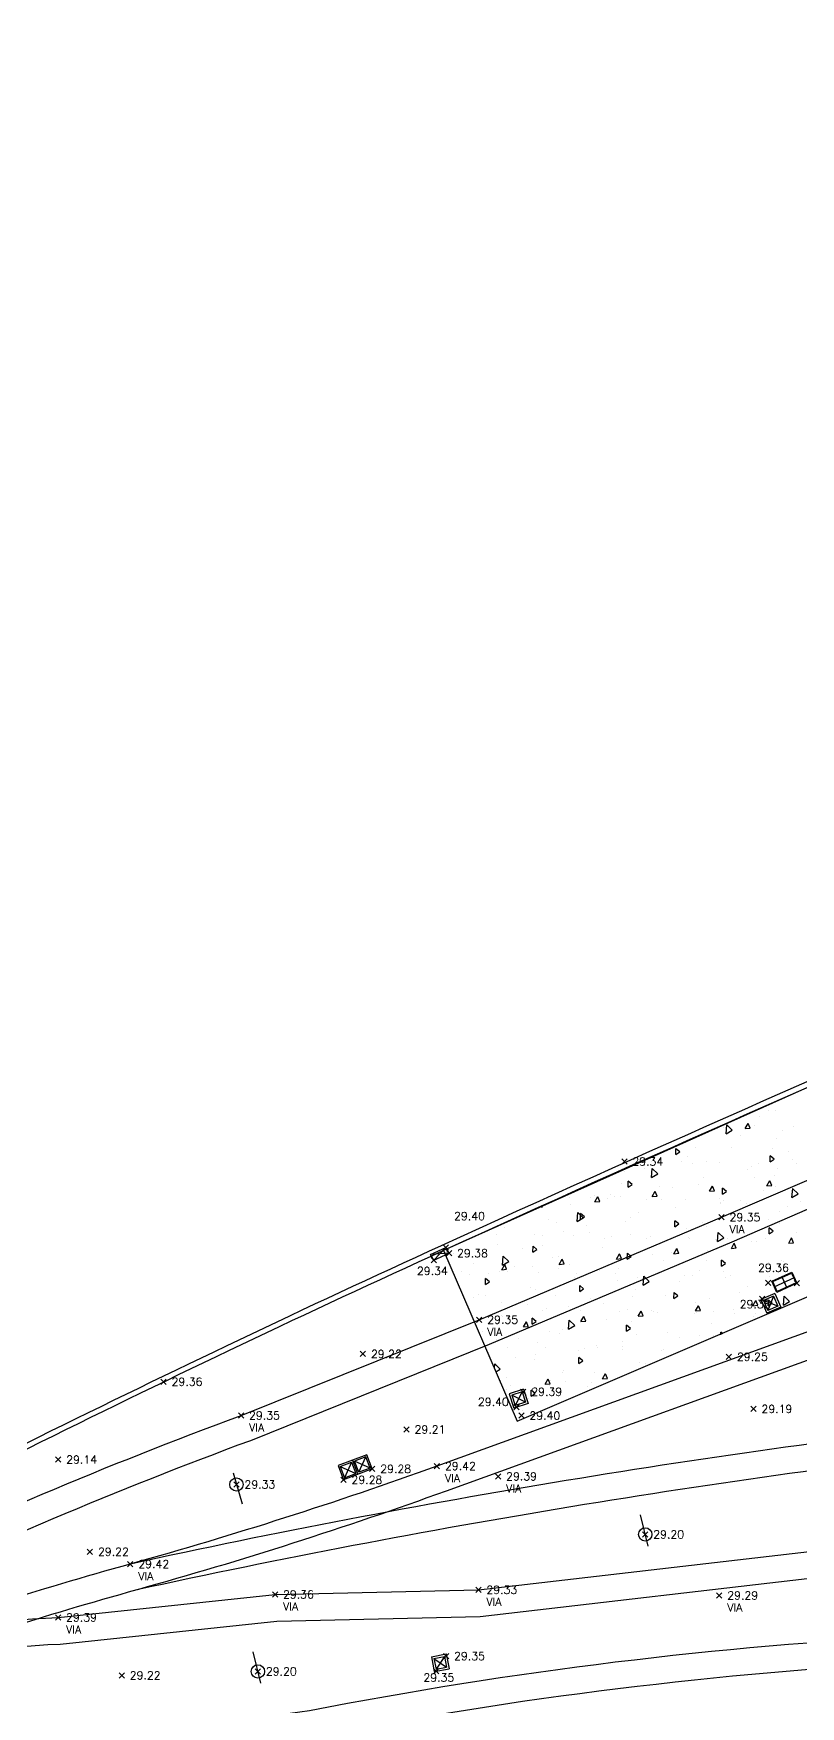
# Model space of a CAD drawing. Extents: x 472821 to 473123, y 4383028 to 4383224.
# Drawn here: x 472934.4 to 472963.2, y 4383157.1 to 4383219.9 of the extents above; entities that cross this region are included whole.
import ezdxf

# ---------------------------------------------------------------- set-up
doc = ezdxf.new("R2010")
doc.units = 0
doc.header["$MEASUREMENT"] = 0
doc.header["$PDMODE"] = 3
doc.header["$PDSIZE"] = 0.1
doc.layers.get('0').update_dxf_attribs({"linetype": 'CONTINUOUS'})
for name, color, linetype in [('CODIGOS-VIA', 4, 'CONTINUOUS'), ('ELEMENTOSSFM', 7, 'CONTINUOUS'), ('muros', 5, 'CONTINUOUS'), ('PUNTOS-TEXTO', 7, 'CONTINUOUS'), ('RAILES-2', 4, 'CONTINUOUS'), ('SOLERACEMENTO', 253, 'CONTINUOUS'), ('Z', 1, 'CONTINUOUS'), ('Z-VIA', 6, 'CONTINUOUS')]:
    doc.layers.add(name, color=color, linetype=linetype)
doc.styles.get("Standard").update_dxf_attribs({"font": 'simplex.shx'})

msp = doc.modelspace()

# ---------------------------------------------------------------- hatches: boundary and pattern name
h = msp.add_hatch(color=5)
h.paths.add_polyline_path([(472962.843, 4383173.384), (472962.927, 4383173.2), (472962.95, 4383173.211), (472962.856, 4383173.417), (472962.478, 4383173.245), (472962.488, 4383173.223)])
h.paths.add_polyline_path([(472962.95, 4383173.211), (472962.927, 4383173.2), (472963.011, 4383173.016), (472962.656, 4383172.855), (472962.666, 4383172.832), (472963.044, 4383173.004)])
h.paths.add_polyline_path([(472962.666, 4383172.832), (472962.656, 4383172.855), (472962.3, 4383172.693), (472962.217, 4383172.877), (472962.194, 4383172.867), (472962.288, 4383172.66)])
h.paths.add_polyline_path([(472962.488, 4383173.223), (472962.478, 4383173.245), (472962.1, 4383173.073), (472962.194, 4383172.867), (472962.217, 4383172.877), (472962.133, 4383173.061)])

# ---------------------------------------------------------------- linework, layer by layer
for p, q in [((472962.207, 4383172.62), (472961.687, 4383172.394)), ((472961.687, 4383172.394), (472961.912, 4383171.874)), ((472962.165, 4383172.513), (472961.793, 4383172.352)), ((472961.793, 4383172.352), (472961.954, 4383171.981)), ((472962.326, 4383172.142), (472961.793, 4383172.352)), ((472962.432, 4383172.1), (472961.912, 4383171.874)), ((472962.165, 4383172.513), (472961.954, 4383171.981)), ((472962.326, 4383172.142), (472961.954, 4383171.981)), ((472962.165, 4383172.513), (472962.326, 4383172.142)), ((472962.207, 4383172.62), (472962.432, 4383172.1)), ((472952.791, 4383169.031), (472952.251, 4383168.858)), ((472952.791, 4383169.031), (472952.964, 4383168.491)), ((472952.251, 4383168.858), (472952.424, 4383168.318)), ((472952.739, 4383168.929), (472952.353, 4383168.806)), ((472952.353, 4383168.806), (472952.476, 4383168.42)), ((472952.862, 4383168.543), (472952.353, 4383168.806)), ((472952.964, 4383168.491), (472952.424, 4383168.318)), ((472952.739, 4383168.929), (472952.476, 4383168.42)), ((472952.862, 4383168.543), (472952.476, 4383168.42)), ((472952.739, 4383168.929), (472952.862, 4383168.543)), ((472949.337, 4383158.998), (472949.894, 4383159.106)), ((472949.337, 4383158.998), (472949.445, 4383158.441)), ((472949.432, 4383158.934), (472949.83, 4383159.011)), ((472949.432, 4383158.934), (472949.509, 4383158.536)), ((472949.432, 4383158.934), (472949.907, 4383158.613)), ((472949.83, 4383159.011), (472949.509, 4383158.536)), ((472949.83, 4383159.011), (472949.907, 4383158.613)), ((472949.894, 4383159.106), (472950.002, 4383158.549)), ((472949.445, 4383158.441), (472950.002, 4383158.549)), ((472949.509, 4383158.536), (472949.907, 4383158.613))]:
    msp.add_line(p, q)
at = {"color": 7}
for p, q in [((472941.9, 4383165.887), (472942.236, 4383164.735)), ((472957.461, 4383163.148), (472957.176, 4383164.314)), ((472942.937, 4383158.011), (472942.652, 4383159.177))]:
    msp.add_line(p, q, dxfattribs=at)
for points in [[(472949.305, 4383174.075), (472949.878, 4383174.341)], [(472949.996, 4383174.127), (472949.305, 4383174.075)], [(472949.423, 4383173.861), (472949.305, 4383174.075)], [(472949.423, 4383173.861), (472949.996, 4383174.127), (472949.878, 4383174.341)], [(472949.423, 4383173.861), (472949.878, 4383174.341)]]:
    msp.add_lwpolyline(points)
at = {"color": 5}
for points in [[(472962.856, 4383173.417), (472963.044, 4383173.004), (472962.288, 4383172.66), (472962.1, 4383173.073)], [(472962.843, 4383173.384), (472963.011, 4383173.016), (472962.3, 4383172.693), (472962.133, 4383173.061)]]:
    msp.add_lwpolyline(points, close=True, dxfattribs=at)
for points in [[(472962.194, 4383172.867), (472962.95, 4383173.211)], [(472962.478, 4383173.245), (472962.666, 4383172.832)]]:
    msp.add_lwpolyline(points, dxfattribs=at)
at = {"color": 7}
for centre in [(472942.026, 4383165.455), (472957.354, 4383163.585), (472942.83, 4383158.448)]:
    msp.add_circle(centre, 0.25, dxfattribs=at)
at = {"layer": 'ELEMENTOSSFM'}
for p, q in [((472946.916, 4383166.573), (472945.84, 4383166.165)), ((472946.878, 4383166.495), (472946.458, 4383166.335)), ((472946.617, 4383165.914), (472946.878, 4383166.495)), ((472947.038, 4383166.074), (472946.878, 4383166.495)), ((472947.118, 4383166.04), (472946.916, 4383166.573)), ((472945.84, 4383166.165), (472946.042, 4383165.632)), ((472945.92, 4383166.131), (472946.341, 4383166.29)), ((472945.92, 4383166.131), (472946.5, 4383165.87)), ((472945.92, 4383166.131), (472946.079, 4383165.71)), ((472947.118, 4383166.04), (472946.042, 4383165.632)), ((472946.341, 4383166.29), (472946.079, 4383165.71)), ((472946.079, 4383165.71), (472946.5, 4383165.87)), ((472946.341, 4383166.29), (472946.5, 4383165.87)), ((472946.378, 4383166.369), (472946.58, 4383165.836)), ((472947.038, 4383166.074), (472946.458, 4383166.335)), ((472946.617, 4383165.914), (472946.458, 4383166.335)), ((472947.038, 4383166.074), (472946.617, 4383165.914))]:
    msp.add_line(p, q, dxfattribs=at)
at = {"layer": 'muros'}
for centre, radius, start, end in [((473410.124, 4382165.124, 29.997), 1109.342, 111.945674, 114.521694), ((473410.124, 4382165.124, 29.997), 1109.142, 111.945674, 114.521694), ((473166.104, 4382700.039, 29.997), 521.396, 114.52169, 118.20033), ((473166.104, 4382700.039, 29.997), 521.196, 114.52169, 118.20033)]:
    msp.add_arc(centre, radius, start, end, dxfattribs=at)
at = {"layer": 'PUNTOS-TEXTO'}
for p in [(472956.571, 4383177.563), (472960.214, 4383175.476), (472949.423, 4383173.861), (472949.878, 4383174.341), (472949.996, 4383174.127), (472961.965, 4383173.012), (472963.044, 4383173.004), (472961.739, 4383172.419), (472951.13, 4383171.635), (472946.77, 4383170.349), (472960.493, 4383170.244), (472939.295, 4383169.308), (472952.781, 4383168.933), (472952.523, 4383168.35), (472961.412, 4383168.288), (472942.2, 4383168.044), (472952.711, 4383168.037), (472948.405, 4383167.519), (472935.343, 4383166.387), (472947.118, 4383166.04), (472949.545, 4383166.148), (472951.839, 4383165.761), (472942.026, 4383165.455), (472946.04, 4383165.631), (472957.354, 4383163.585), (472936.535, 4383162.934), (472938.047, 4383162.475), (472943.472, 4383161.333), (472951.097, 4383161.506), (472960.13, 4383161.297), (472935.339, 4383160.472), (472949.887, 4383159.024), (472937.726, 4383158.3), (472942.83, 4383158.448), (472949.512, 4383158.454)]:
    msp.add_point(p, dxfattribs=at)
at = {"layer": 'RAILES-2'}
for points in [[(473090.64, 4383219.858), (473066.285, 4383211.548), (473053.227, 4383207.019), (473040.079, 4383202.477), (473026.14, 4383197.432), (473014.131, 4383192.416), (473012.199, 4383191.613), (472992.455, 4383183.028), (472989.706, 4383181.893), (472978.191, 4383177.02), (472966.24, 4383172.189), (472949.545, 4383166.148, -0.018996), (472938.047, 4383162.475, -2.668454)], [(473090.963, 4383218.912), (473066.61, 4383210.602), (473053.554, 4383206.074), (473040.412, 4383201.534), (473026.503, 4383196.5), (473014.516, 4383191.493), (473012.59, 4383190.693), (472992.845, 4383182.107), (472990.092, 4383180.97), (472978.573, 4383176.096), (472966.598, 4383171.255), (472949.885, 4383165.208, -0.018996), (472938.315, 4383161.512, -0.018996)], [(473095.981, 4383203.844), (473068.952, 4383194.94), (473047.792, 4383188.078), (473020.278, 4383179.108), (473012.482, 4383176.543), (473004.624, 4383173.686, -0.056274), (472995.195, 4383171.415, 0.019763), (472985.564, 4383169.827, -0.033868), (472973.657, 4383168.207), (472970.871, 4383167.892, 0.025491), (472938.047, 4383162.475, 0.018922), (472927.821, 4383159.216, -5.934888)], [(473096.308, 4383202.899), (473069.263, 4383193.989), (473048.101, 4383187.127), (473020.589, 4383178.158), (473012.809, 4383175.598), (473004.966, 4383172.746, -0.056274), (472995.319, 4383170.423, 0.019763), (472985.766, 4383168.848, -0.033805), (472973.747, 4383167.211), (472970.983, 4383166.898, 0.025469), (472938.288, 4383161.504, 0.018872), (472928.16, 4383158.275, 0.018872)], [(472909.717, 4383152.148, -0.041302), (472927.821, 4383159.216, -0.062139), (472935.339, 4383160.472), (472943.472, 4383161.333), (472951.097, 4383161.506), (472964.376, 4383163.045), (472981.82, 4383165.37, 0.010015), (472993.952, 4383167.235, 0.034191), (473006.008, 4383170.197), (473013.645, 4383172.609), (473021.81, 4383175.251), (473034.006, 4383179.291), (473068.115, 4383190.531), (473097.258, 4383200.153)], [(472910.156, 4383151.25, -0.041302), (472928.107, 4383158.258, -0.062407), (472935.412, 4383159.474), (472943.536, 4383160.334), (472951.166, 4383160.507), (472964.5, 4383162.053), (472981.952, 4383164.379, 0.010015), (472994.124, 4383166.25, 0.034186), (473006.311, 4383169.244), (473013.95, 4383171.656), (473022.121, 4383174.301), (473034.32, 4383178.341)], [(473011.592, 4383161.636, -0.101325), (472990.976, 4383159.333, 0.071051), (472944.762, 4383156.967, 0.043609), (472921.95, 4383151.889, 0.047391), (472910.005, 4383146.826), (472901.426, 4383142.188), (472841.175, 4383100.653)], [(473011.9, 4383160.685, -0.101325), (472990.885, 4383158.337, 0.071099), (472944.924, 4383155.98, 0.043666), (472922.251, 4383150.936, 0.047391), (472910.481, 4383145.946), (472901.949, 4383141.334), (472841.742, 4383099.83)]]:
    msp.add_lwpolyline(points, format="xyb", dxfattribs=at)
at = {"layer": 'RAILES-2', "elevation": 30.27}
for points in [[(472876.551, 4383133.662), (472909.717, 4383152.148), (472927.424, 4383161.802, -0.022643), (472942.2, 4383168.044), (472951.13, 4383171.635), (472960.214, 4383175.476), (472963.415, 4383176.857), (472982.603, 4383185.078), (473012.064, 4383198.144), (473023.716, 4383202.794), (473029.204, 4383204.613), (473043.078, 4383209.143), (473051.792, 4383212.043)], [(472877.038, 4383132.788), (472910.2, 4383151.272), (472927.879, 4383160.911, -0.022624), (472942.56, 4383167.111), (472951.511, 4383170.711), (472960.607, 4383174.556), (472963.81, 4383175.938), (472983.003, 4383184.161), (473012.452, 4383197.222), (473024.059, 4383201.854), (473029.517, 4383203.663), (473043.391, 4383208.193), (473052.108, 4383211.094)]]:
    msp.add_lwpolyline(points, format="xyb", dxfattribs=at)
at = {"layer": 'SOLERACEMENTO'}
for p, q in [((472952.555, 4383167.832, 29.997), (472998.65, 4383187.59)), ((472963.804, 4383180.502, 29.997), (472949.788, 4383174.225, 29.997)), ((472961.106, 4383178.797, -20.163), (472961.218, 4383178.993, -20.163)), ((472961.285, 4383178.813, -20.163), (472961.218, 4383178.991, -20.163)), ((472961.655, 4383179.237, -20.163), (472961.655, 4383179.237, -20.163)), ((472961.975, 4383179.469, -20.163), (472961.975, 4383179.469, -20.163)), ((472962.22, 4383179.485, -20.163), (472962.22, 4383179.485, -20.163)), ((472960.302, 4383178.836, -20.163), (472960.302, 4383178.836, -20.163)), ((472960.382, 4383178.607, -20.163), (472960.408, 4383178.943, -20.163)), ((472960.382, 4383178.607, -20.163), (472960.615, 4383178.743, -20.163)), ((472960.614, 4383178.743, -20.163), (472960.408, 4383178.942, -20.163)), ((472960.938, 4383178.523, -20.163), (472960.938, 4383178.523, -20.163)), ((472961.106, 4383178.797, -20.163), (472961.286, 4383178.814, -20.163)), ((472961.457, 4383178.917, -20.163), (472961.457, 4383178.917, -20.163)), ((472962.26, 4383178.441, -20.163), (472962.26, 4383178.441, -20.163)), ((472962.503, 4383178.713, -20.163), (472962.503, 4383178.713, -20.163)), ((472962.899, 4383178.889, -20.163), (472962.899, 4383178.889, -20.163)), ((472958.498, 4383177.822, -20.163), (472958.501, 4383178.047, -20.163)), ((472958.498, 4383177.822, -20.163), (472958.647, 4383177.924, -20.163)), ((472958.647, 4383177.923, -20.163), (472958.501, 4383178.046, -20.163)), ((472958.937, 4383177.763, -20.163), (472958.937, 4383177.763, -20.163)), ((472959.225, 4383178.104, -20.163), (472959.225, 4383178.104, -20.163)), ((472960.592, 4383178.076, -20.163), (472960.592, 4383178.076, -20.163)), ((472962.034, 4383177.557, -20.163), (472962.037, 4383177.782, -20.163)), ((472962.182, 4383177.657, -20.163), (472962.037, 4383177.781, -20.163)), ((472962.114, 4383178.054, -20.163), (472962.114, 4383178.054, -20.163)), ((472962.739, 4383177.929, -20.163), (472962.739, 4383177.929, -20.163)), ((472956.587, 4383177.196, -20.163), (472956.587, 4383177.196, -20.163)), ((472957.274, 4383177.42, -20.163), (472957.274, 4383177.42, -20.163)), ((472957.332, 4383177.285, -20.163), (472957.332, 4383177.285, -20.163)), ((472957.586, 4383177.583, -20.163), (472957.586, 4383177.583, -20.163)), ((472957.59, 4383176.963, -20.163), (472957.616, 4383177.299, -20.163)), ((472957.59, 4383176.963, -20.163), (472957.822, 4383177.1, -20.163)), ((472957.822, 4383177.099, -20.163), (472957.616, 4383177.299, -20.163)), ((472958.707, 4383177.552, -20.163), (472958.707, 4383177.552, -20.163)), ((472959.138, 4383177.496, -20.163), (472959.138, 4383177.496, -20.163)), ((472959.656, 4383177.561, -20.163), (472959.656, 4383177.561, -20.163)), ((472960.149, 4383177.524, -20.163), (472960.149, 4383177.524, -20.163)), ((472961.196, 4383177.28, -20.163), (472961.196, 4383177.28, -20.163)), ((472961.34, 4383177.373, -20.163), (472961.34, 4383177.373, -20.163)), ((472961.596, 4383177.501, -20.163), (472961.596, 4383177.501, -20.163)), ((472962.034, 4383177.557, -20.163), (472962.183, 4383177.658, -20.163)), ((472962.313, 4383177.318, -20.163), (472962.313, 4383177.318, -20.163)), ((472962.864, 4383177.645, -20.163), (472962.864, 4383177.645, -20.163)), ((472963.037, 4383177.473, -20.163), (472963.037, 4383177.473, -20.163)), ((472956.475, 4383176.739, -20.163), (472956.475, 4383176.739, -20.163)), ((472956.714, 4383176.605, -20.163), (472956.717, 4383176.83, -20.163)), ((472956.714, 4383176.605, -20.163), (472956.863, 4383176.707, -20.163)), ((472956.862, 4383176.705, -20.163), (472956.716, 4383176.829, -20.163)), ((472957.878, 4383176.624, -20.163), (472957.878, 4383176.624, -20.163)), ((472958.373, 4383176.6, -20.163), (472958.373, 4383176.6, -20.163)), ((472959.364, 4383176.689, -20.163), (472959.364, 4383176.689, -20.163)), ((472959.541, 4383176.968, -20.163), (472959.541, 4383176.968, -20.163)), ((472959.769, 4383176.452, -20.163), (472959.88, 4383176.647, -20.163)), ((472959.769, 4383176.452, -20.163), (472959.948, 4383176.468, -20.163)), ((472959.947, 4383176.467, -20.163), (472959.88, 4383176.646, -20.163)), ((472960.25, 4383176.34, -20.163), (472960.252, 4383176.565, -20.163)), ((472960.398, 4383176.44, -20.163), (472960.252, 4383176.563, -20.163)), ((472961.457, 4383176.967, -20.163), (472961.457, 4383176.967, -20.163)), ((472961.801, 4383176.484, -20.163), (472961.801, 4383176.484, -20.163)), ((472961.919, 4383176.651, -20.163), (472962.031, 4383176.847, -20.163)), ((472961.919, 4383176.651, -20.163), (472962.099, 4383176.668, -20.163)), ((472962.098, 4383176.667, -20.163), (472962.031, 4383176.846, -20.163)), ((472962.201, 4383177.056, -20.163), (472962.201, 4383177.056, -20.163)), ((472962.253, 4383176.638, -20.163), (472962.253, 4383176.638, -20.163)), ((472962.855, 4383176.213, -20.163), (472962.882, 4383176.549, -20.163)), ((472963.087, 4383176.349, -20.163), (472962.881, 4383176.548, -20.163)), ((472953.452, 4383175.866, -20.163), (472953.496, 4383175.87, -20.163)), ((472953.495, 4383175.869, -20.163), (472953.49, 4383175.883, -20.163)), ((472954.51, 4383176.209, -20.163), (472954.51, 4383176.209, -20.163)), ((472954.556, 4383175.947, -20.163), (472954.556, 4383175.947, -20.163)), ((472955.305, 4383176.234, -20.163), (472955.305, 4383176.234, -20.163)), ((472955.449, 4383176.297, -20.163), (472955.449, 4383176.297, -20.163)), ((472955.467, 4383176.053, -20.163), (472955.579, 4383176.248, -20.163)), ((472955.467, 4383176.053, -20.163), (472955.646, 4383176.07, -20.163)), ((472955.646, 4383176.069, -20.163), (472955.578, 4383176.247, -20.163)), ((472955.957, 4383176.187, -20.163), (472955.957, 4383176.187, -20.163)), ((472956.05, 4383176.323, -20.163), (472956.05, 4383176.323, -20.163)), ((472956.211, 4383176.26, -20.163), (472956.211, 4383176.26, -20.163)), ((472956.423, 4383176.242, -20.163), (472956.423, 4383176.242, -20.163)), ((472957.399, 4383176.159, -20.163), (472957.399, 4383176.159, -20.163)), ((472957.618, 4383176.252, -20.163), (472957.729, 4383176.448, -20.163)), ((472957.618, 4383176.252, -20.163), (472957.797, 4383176.269, -20.163)), ((472957.797, 4383176.268, -20.163), (472957.729, 4383176.447, -20.163)), ((472957.974, 4383176.155, -20.163), (472957.974, 4383176.155, -20.163)), ((472958.846, 4383176.136, -20.163), (472958.846, 4383176.136, -20.163)), ((472960.145, 4383176.172, -20.163), (472960.145, 4383176.172, -20.163)), ((472960.174, 4383176.005, -20.163), (472960.174, 4383176.005, -20.163)), ((472960.176, 4383176.032, -20.163), (472960.176, 4383176.032, -20.163)), ((472960.25, 4383176.34, -20.163), (472960.398, 4383176.441, -20.163)), ((472960.287, 4383176.108, -20.163), (472960.287, 4383176.108, -20.163)), ((472960.919, 4383176.094, -20.163), (472960.919, 4383176.094, -20.163)), ((472961.149, 4383175.978, -20.163), (472961.149, 4383175.978, -20.163)), ((472961.734, 4383176.086, -20.163), (472961.734, 4383176.086, -20.163)), ((472962.701, 4383175.891, -20.163), (472962.701, 4383175.891, -20.163)), ((472962.855, 4383176.213, -20.163), (472963.088, 4383176.35, -20.163)), ((472963.176, 4383176.058, -20.163), (472963.176, 4383176.058, -20.163)), ((472952.893, 4383175.604, -20.163), (472952.893, 4383175.604, -20.163)), ((472953.725, 4383175.374, -20.163), (472953.725, 4383175.374, -20.163)), ((472954.023, 4383175.272, -20.163), (472954.023, 4383175.272, -20.163)), ((472954.768, 4383175.361, -20.163), (472954.768, 4383175.361, -20.163)), ((472954.797, 4383175.319, -20.163), (472954.824, 4383175.656, -20.163)), ((472954.797, 4383175.319, -20.163), (472955.03, 4383175.456, -20.163)), ((472955.03, 4383175.456, -20.163), (472954.823, 4383175.655, -20.163)), ((472954.93, 4383175.388, -20.163), (472954.932, 4383175.613, -20.163)), ((472954.93, 4383175.388, -20.163), (472955.078, 4383175.489, -20.163)), ((472955.078, 4383175.488, -20.163), (472954.932, 4383175.612, -20.163)), ((472956.614, 4383175.324, -20.163), (472956.614, 4383175.324, -20.163)), ((472956.815, 4383175.464, -20.163), (472956.815, 4383175.464, -20.163)), ((472957.091, 4383175.638, -20.163), (472957.091, 4383175.638, -20.163)), ((472958.465, 4383175.122, -20.163), (472958.468, 4383175.347, -20.163)), ((472958.465, 4383175.122, -20.163), (472958.614, 4383175.224, -20.163)), ((472958.614, 4383175.223, -20.163), (472958.468, 4383175.346, -20.163)), ((472958.483, 4383175.829, -20.163), (472958.483, 4383175.829, -20.163)), ((472959.503, 4383175.273, -20.163), (472959.503, 4383175.273, -20.163)), ((472960.75, 4383175.376, -20.163), (472960.75, 4383175.376, -20.163)), ((472961.96, 4383175.409, -20.163), (472961.96, 4383175.409, -20.163)), ((472962.391, 4383175.223, -20.163), (472962.391, 4383175.223, -20.163)), ((472962.405, 4383175.688, -20.163), (472962.405, 4383175.688, -20.163)), ((472951.76, 4383174.844, -20.163), (472951.76, 4383174.844, -20.163)), ((472952.084, 4383175.079, -20.163), (472952.084, 4383175.079, -20.163)), ((472953.207, 4383174.822, -20.163), (472953.207, 4383174.822, -20.163)), ((472953.497, 4383174.808, -20.163), (472953.497, 4383174.808, -20.163)), ((472954.285, 4383174.956, -20.163), (472954.285, 4383174.956, -20.163)), ((472954.649, 4383174.794, -20.163), (472954.649, 4383174.794, -20.163)), ((472955.16, 4383175.151, -20.163), (472955.16, 4383175.151, -20.163)), ((472955.259, 4383174.902, -20.163), (472955.259, 4383174.902, -20.163)), ((472955.809, 4383174.676, -20.163), (472955.809, 4383174.676, -20.163)), ((472956.096, 4383174.771, -20.163), (472956.096, 4383174.771, -20.163)), ((472956.81, 4383174.815, -20.163), (472956.81, 4383174.815, -20.163)), ((472957.419, 4383174.668, -20.163), (472957.419, 4383174.668, -20.163)), ((472957.537, 4383174.743, -20.163), (472957.537, 4383174.743, -20.163)), ((472958.892, 4383175.043, -20.163), (472958.892, 4383175.043, -20.163)), ((472958.984, 4383174.721, -20.163), (472958.984, 4383174.721, -20.163)), ((472959.012, 4383174.692, -20.163), (472959.012, 4383174.692, -20.163)), ((472959.087, 4383175.033, -20.163), (472959.087, 4383175.033, -20.163)), ((472959.637, 4383175.132, -20.163), (472959.637, 4383175.132, -20.163)), ((472959.986, 4383174.637, -20.163), (472959.986, 4383174.637, -20.163)), ((472960.063, 4383174.569, -20.163), (472960.089, 4383174.906, -20.163)), ((472960.063, 4383174.569, -20.163), (472960.295, 4383174.706, -20.163)), ((472960.295, 4383174.705, -20.163), (472960.089, 4383174.905, -20.163)), ((472960.426, 4383174.693, -20.163), (472960.426, 4383174.693, -20.163)), ((472961.354, 4383174.58, -20.163), (472961.354, 4383174.58, -20.163)), ((472961.873, 4383174.67, -20.163), (472961.873, 4383174.67, -20.163)), ((472962.001, 4383174.857, -20.163), (472962.004, 4383175.082, -20.163)), ((472962.001, 4383174.857, -20.163), (472962.15, 4383174.958, -20.163)), ((472962.149, 4383174.957, -20.163), (472962.003, 4383175.081, -20.163)), ((472962.732, 4383174.505, -20.163), (472962.844, 4383174.701, -20.163)), ((472962.911, 4383174.521, -20.163), (472962.843, 4383174.7, -20.163)), ((472963.009, 4383174.892, -20.163), (472963.009, 4383174.892, -20.163)), ((472949.788, 4383174.225, 29.997), (472952.555, 4383167.832, 29.997)), ((472950.174, 4383174.131, -20.163), (472950.174, 4383174.131, -20.163)), ((472950.975, 4383174.009, -20.163), (472950.975, 4383174.009, -20.163)), ((472951.83, 4383174.443, -20.163), (472951.83, 4383174.443, -20.163)), ((472952.005, 4383173.676, -20.163), (472952.032, 4383174.012, -20.163)), ((472952.237, 4383173.812, -20.163), (472952.031, 4383174.012, -20.163)), ((472952.741, 4383174.31, -20.163), (472952.741, 4383174.31, -20.163)), ((472953.145, 4383174.171, -20.163), (472953.148, 4383174.396, -20.163)), ((472953.145, 4383174.171, -20.163), (472953.294, 4383174.272, -20.163)), ((472953.293, 4383174.271, -20.163), (472953.147, 4383174.395, -20.163)), ((472953.485, 4383174.399, -20.163), (472953.485, 4383174.399, -20.163)), ((472953.864, 4383173.959, -20.163), (472953.864, 4383173.959, -20.163)), ((472954.102, 4383174.012, -20.163), (472954.102, 4383174.012, -20.163)), ((472955.764, 4383174.355, -20.163), (472955.764, 4383174.355, -20.163)), ((472956.28, 4383173.907, -20.163), (472956.391, 4383174.103, -20.163)), ((472956.459, 4383173.923, -20.163), (472956.391, 4383174.102, -20.163)), ((472956.681, 4383173.905, -20.163), (472956.684, 4383174.13, -20.163)), ((472956.681, 4383173.905, -20.163), (472956.83, 4383174.007, -20.163)), ((472956.829, 4383174.006, -20.163), (472956.683, 4383174.129, -20.163)), ((472957.61, 4383174.081, -20.163), (472957.61, 4383174.081, -20.163)), ((472958.355, 4383174.17, -20.163), (472958.355, 4383174.17, -20.163)), ((472958.431, 4383174.107, -20.163), (472958.542, 4383174.302, -20.163)), ((472958.431, 4383174.107, -20.163), (472958.61, 4383174.123, -20.163)), ((472958.61, 4383174.122, -20.163), (472958.542, 4383174.301, -20.163)), ((472959.691, 4383174.237, -20.163), (472959.691, 4383174.237, -20.163)), ((472960.582, 4383174.306, -20.163), (472960.693, 4383174.501, -20.163)), ((472960.582, 4383174.306, -20.163), (472960.761, 4383174.323, -20.163)), ((472960.678, 4383174.447, -20.163), (472960.678, 4383174.447, -20.163)), ((472960.76, 4383174.322, -20.163), (472960.693, 4383174.5, -20.163)), ((472961.537, 4383174.55, -20.163), (472961.537, 4383174.55, -20.163)), ((472962.732, 4383174.505, -20.163), (472962.912, 4383174.522, -20.163)), ((472950.457, 4383173.457, -20.163), (472950.457, 4383173.457, -20.163)), ((472950.779, 4383173.335, -20.163), (472950.779, 4383173.335, -20.163)), ((472950.92, 4383173.739, -20.163), (472950.92, 4383173.739, -20.163)), ((472951.459, 4383173.348, -20.163), (472951.459, 4383173.348, -20.163)), ((472951.899, 4383173.429, -20.163), (472951.899, 4383173.429, -20.163)), ((472951.978, 4383173.508, -20.163), (472952.09, 4383173.704, -20.163)), ((472951.978, 4383173.508, -20.163), (472952.158, 4383173.525, -20.163)), ((472952.005, 4383173.676, -20.163), (472952.238, 4383173.813, -20.163)), ((472952.157, 4383173.524, -20.163), (472952.09, 4383173.703, -20.163)), ((472952.203, 4383173.437, -20.163), (472952.203, 4383173.437, -20.163)), ((472952.434, 4383173.647, -20.163), (472952.434, 4383173.647, -20.163)), ((472953.122, 4383173.616, -20.163), (472953.122, 4383173.616, -20.163)), ((472953.346, 4383173.406, -20.163), (472953.346, 4383173.406, -20.163)), ((472954.095, 4383173.561, -20.163), (472954.095, 4383173.561, -20.163)), ((472954.129, 4383173.708, -20.163), (472954.241, 4383173.903, -20.163)), ((472954.129, 4383173.708, -20.163), (472954.308, 4383173.724, -20.163)), ((472954.308, 4383173.723, -20.163), (472954.24, 4383173.902, -20.163)), ((472954.527, 4383173.714, -20.163), (472954.527, 4383173.714, -20.163)), ((472954.787, 4383173.378, -20.163), (472954.787, 4383173.378, -20.163)), ((472955.647, 4383173.474, -20.163), (472955.647, 4383173.474, -20.163)), ((472956.234, 4383173.356, -20.163), (472956.234, 4383173.356, -20.163)), ((472956.28, 4383173.907, -20.163), (472956.459, 4383173.924, -20.163)), ((472956.368, 4383173.559, -20.163), (472956.368, 4383173.559, -20.163)), ((472956.753, 4383173.908, -20.163), (472956.753, 4383173.908, -20.163)), ((472957.676, 4383173.328, -20.163), (472957.676, 4383173.328, -20.163)), ((472957.848, 4383173.351, -20.163), (472957.848, 4383173.351, -20.163)), ((472958.024, 4383173.872, -20.163), (472958.024, 4383173.872, -20.163)), ((472959.396, 4383173.485, -20.163), (472959.396, 4383173.485, -20.163)), ((472959.641, 4383173.858, -20.163), (472959.641, 4383173.858, -20.163)), ((472960.217, 4383173.64, -20.163), (472960.219, 4383173.865, -20.163)), ((472960.217, 4383173.64, -20.163), (472960.365, 4383173.741, -20.163)), ((472960.365, 4383173.74, -20.163), (472960.219, 4383173.864, -20.163)), ((472960.296, 4383173.441, -20.163), (472960.296, 4383173.441, -20.163)), ((472961.958, 4383173.784, -20.163), (472961.958, 4383173.784, -20.163)), ((472962.479, 4383173.853, -20.163), (472962.479, 4383173.853, -20.163)), ((472962.53, 4383173.807, -20.163), (472962.53, 4383173.807, -20.163)), ((472951.361, 4383172.954, -20.163), (472951.363, 4383173.179, -20.163)), ((472951.361, 4383172.954, -20.163), (472951.509, 4383173.055, -20.163)), ((472951.509, 4383173.054, -20.163), (472951.363, 4383173.178, -20.163)), ((472953.038, 4383172.851, -20.163), (472953.038, 4383172.851, -20.163)), ((472953.245, 4383172.752, -20.163), (472953.245, 4383172.752, -20.163)), ((472954.706, 4383173.216, -20.163), (472954.706, 4383173.216, -20.163)), ((472954.896, 4383172.688, -20.163), (472954.899, 4383172.913, -20.163)), ((472954.896, 4383172.688, -20.163), (472955.045, 4383172.79, -20.163)), ((472955.045, 4383172.789, -20.163), (472954.899, 4383172.912, -20.163)), ((472956.328, 4383173.119, -20.163), (472956.328, 4383173.119, -20.163)), ((472956.973, 4383172.763, -20.163), (472956.973, 4383172.763, -20.163)), ((472957.073, 4383173.208, -20.163), (472957.073, 4383173.208, -20.163)), ((472957.271, 4383172.926, -20.163), (472957.297, 4383173.262, -20.163)), ((472957.271, 4383172.926, -20.163), (472957.503, 4383173.063, -20.163)), ((472957.503, 4383173.062, -20.163), (472957.297, 4383173.261, -20.163)), ((472958.628, 4383173.076, -20.163), (472958.628, 4383173.076, -20.163)), ((472958.822, 4383173.297, -20.163), (472958.822, 4383173.297, -20.163)), ((472959.123, 4383173.305, -20.163), (472959.123, 4383173.305, -20.163)), ((472960.373, 4383173.21, -20.163), (472960.373, 4383173.21, -20.163)), ((472960.565, 4383173.277, -20.163), (472960.565, 4383173.277, -20.163)), ((472961.197, 4383172.891, -20.163), (472961.197, 4383172.891, -20.163)), ((472961.942, 4383172.979, -20.163), (472961.942, 4383172.979, -20.163)), ((472962.011, 4383173.255, -20.163), (472962.011, 4383173.255, -20.163)), ((472962.562, 4383172.988, -20.163), (472962.562, 4383172.988, -20.163)), ((472962.575, 4383173.087, -20.163), (472962.575, 4383173.087, -20.163)), ((472950.921, 4383172.475, -20.163), (472950.921, 4383172.475, -20.163)), ((472951.114, 4383172.594, -20.163), (472951.114, 4383172.594, -20.163)), ((472951.383, 4383172.539, -20.163), (472951.383, 4383172.539, -20.163)), ((472951.958, 4383172.275, -20.163), (472951.958, 4383172.275, -20.163)), ((472952.931, 4383172.221, -20.163), (472952.931, 4383172.221, -20.163)), ((472954.003, 4383172.543, -20.163), (472954.003, 4383172.543, -20.163)), ((472954.483, 4383172.134, -20.163), (472954.483, 4383172.134, -20.163)), ((472955.046, 4383172.158, -20.163), (472955.046, 4383172.158, -20.163)), ((472955.31, 4383172.42, -20.163), (472955.31, 4383172.42, -20.163)), ((472955.79, 4383172.246, -20.163), (472955.79, 4383172.246, -20.163)), ((472956.891, 4383172.493, -20.163), (472956.891, 4383172.493, -20.163)), ((472958.114, 4383172.523, -20.163), (472958.114, 4383172.523, -20.163)), ((472958.432, 4383172.423, -20.163), (472958.435, 4383172.648, -20.163)), ((472958.432, 4383172.423, -20.163), (472958.581, 4383172.524, -20.163)), ((472958.58, 4383172.523, -20.163), (472958.435, 4383172.647, -20.163)), ((472959.232, 4383172.28, -20.163), (472959.232, 4383172.28, -20.163)), ((472959.244, 4383171.961, -20.163), (472959.355, 4383172.156, -20.163)), ((472959.423, 4383171.976, -20.163), (472959.355, 4383172.155, -20.163)), ((472959.78, 4383172.442, -20.163), (472959.78, 4383172.442, -20.163)), ((472960.9, 4383172.645, -20.163), (472960.9, 4383172.645, -20.163)), ((472961.394, 4383172.16, -20.163), (472961.506, 4383172.356, -20.163)), ((472961.394, 4383172.16, -20.163), (472961.574, 4383172.177, -20.163)), ((472961.573, 4383172.176, -20.163), (472961.506, 4383172.355, -20.163)), ((472961.968, 4383172.157, -20.163), (472961.971, 4383172.382, -20.163)), ((472961.968, 4383172.157, -20.163), (472962.117, 4383172.258, -20.163)), ((472962.116, 4383172.257, -20.163), (472961.97, 4383172.381, -20.163)), ((472962.536, 4383172.175, -20.163), (472962.562, 4383172.512, -20.163)), ((472962.536, 4383172.175, -20.163), (472962.769, 4383172.312, -20.163)), ((472962.768, 4383172.311, -20.163), (472962.562, 4383172.511, -20.163)), ((472962.669, 4383172.392, -20.163), (472962.669, 4383172.392, -20.163)), ((472962.983, 4383172.295, -20.163), (472962.983, 4383172.295, -20.163)), ((472951.962, 4383171.79, -20.163), (472951.962, 4383171.79, -20.163)), ((472951.987, 4383171.743, -20.163), (472951.987, 4383171.743, -20.163)), ((472952.037, 4383172.013, -20.163), (472952.037, 4383172.013, -20.163)), ((472952.791, 4383171.363, -20.163), (472952.903, 4383171.558, -20.163)), ((472952.97, 4383171.378, -20.163), (472952.902, 4383171.557, -20.163)), ((472953.112, 4383171.471, -20.163), (472953.115, 4383171.696, -20.163)), ((472953.112, 4383171.471, -20.163), (472953.261, 4383171.572, -20.163)), ((472953.26, 4383171.571, -20.163), (472953.114, 4383171.695, -20.163)), ((472953.484, 4383171.991, -20.163), (472953.484, 4383171.991, -20.163)), ((472953.643, 4383172.055, -20.163), (472953.643, 4383172.055, -20.163)), ((472954.478, 4383171.282, -20.163), (472954.505, 4383171.619, -20.163)), ((472954.71, 4383171.418, -20.163), (472954.504, 4383171.618, -20.163)), ((472954.926, 4383171.963, -20.163), (472954.926, 4383171.963, -20.163)), ((472954.942, 4383171.562, -20.163), (472955.054, 4383171.757, -20.163)), ((472954.942, 4383171.562, -20.163), (472955.121, 4383171.579, -20.163)), ((472955.121, 4383171.578, -20.163), (472955.053, 4383171.756, -20.163)), ((472955.914, 4383171.624, -20.163), (472955.914, 4383171.624, -20.163)), ((472956.373, 4383171.94, -20.163), (472956.373, 4383171.94, -20.163)), ((472956.685, 4383172.011, -20.163), (472956.685, 4383172.011, -20.163)), ((472956.832, 4383171.561, -20.163), (472956.832, 4383171.561, -20.163)), ((472957.093, 4383171.761, -20.163), (472957.204, 4383171.957, -20.163)), ((472957.093, 4383171.761, -20.163), (472957.272, 4383171.778, -20.163)), ((472957.272, 4383171.777, -20.163), (472957.204, 4383171.956, -20.163)), ((472957.577, 4383171.967, -20.163), (472957.577, 4383171.967, -20.163)), ((472957.658, 4383171.956, -20.163), (472957.658, 4383171.956, -20.163)), ((472957.815, 4383171.912, -20.163), (472957.815, 4383171.912, -20.163)), ((472959.21, 4383171.869, -20.163), (472959.21, 4383171.869, -20.163)), ((472959.244, 4383171.961, -20.163), (472959.423, 4383171.977, -20.163)), ((472959.261, 4383171.89, -20.163), (472959.261, 4383171.89, -20.163)), ((472959.837, 4383171.484, -20.163), (472959.837, 4383171.484, -20.163)), ((472959.915, 4383171.929, -20.163), (472959.915, 4383171.929, -20.163)), ((472960.66, 4383172.018, -20.163), (472960.66, 4383172.018, -20.163)), ((472960.703, 4383171.862, -20.163), (472960.703, 4383171.862, -20.163)), ((472961.411, 4383171.746, -20.163), (472961.411, 4383171.746, -20.163)), ((472961.504, 4383171.849, -20.163), (472961.504, 4383171.849, -20.163)), ((472951.253, 4383171.178, -20.163), (472951.253, 4383171.178, -20.163)), ((472951.768, 4383170.88, -20.163), (472951.768, 4383170.88, -20.163)), ((472952.591, 4383170.947, -20.163), (472952.591, 4383170.947, -20.163)), ((472952.791, 4383171.363, -20.163), (472952.971, 4383171.379, -20.163)), ((472953.763, 4383171.196, -20.163), (472953.763, 4383171.196, -20.163)), ((472954.141, 4383171.128, -20.163), (472954.141, 4383171.128, -20.163)), ((472954.247, 4383171.259, -20.163), (472954.247, 4383171.259, -20.163)), ((472954.478, 4383171.282, -20.163), (472954.711, 4383171.419, -20.163)), ((472954.508, 4383171.284, -20.163), (472954.508, 4383171.284, -20.163)), ((472956.519, 4383170.828, -20.163), (472956.519, 4383170.828, -20.163)), ((472956.648, 4383171.205, -20.163), (472956.65, 4383171.43, -20.163)), ((472956.648, 4383171.205, -20.163), (472956.796, 4383171.307, -20.163)), ((472956.796, 4383171.306, -20.163), (472956.65, 4383171.429, -20.163)), ((472957.03, 4383171.077, -20.163), (472957.03, 4383171.077, -20.163)), ((472958.181, 4383171.171, -20.163), (472958.181, 4383171.171, -20.163)), ((472958.633, 4383170.967, -20.163), (472958.633, 4383170.967, -20.163)), ((472959.377, 4383171.056, -20.163), (472959.377, 4383171.056, -20.163)), ((472959.919, 4383171.027, -20.163), (472959.919, 4383171.027, -20.163)), ((472960.185, 4383171.072, -20.163), (472960.186, 4383171.165, -20.163)), ((472960.258, 4383171.103, -20.163), (472960.186, 4383171.164, -20.163)), ((472951.476, 4383170.354, -20.163), (472951.456, 4383170.371, -20.163)), ((472951.466, 4383170.348, -20.163), (472951.476, 4383170.355, -20.163)), ((472952.176, 4383170.598, -20.163), (472952.176, 4383170.598, -20.163)), ((472952.481, 4383170.234, -20.163), (472952.481, 4383170.234, -20.163)), ((472953.226, 4383170.322, -20.163), (472953.226, 4383170.322, -20.163)), ((472953.319, 4383170.793, -20.163), (472953.319, 4383170.793, -20.163)), ((472953.623, 4383170.575, -20.163), (472953.623, 4383170.575, -20.163)), ((472954.851, 4383170.463, -20.163), (472954.851, 4383170.463, -20.163)), ((472954.863, 4383169.988, -20.163), (472954.866, 4383170.213, -20.163)), ((472955.012, 4383170.089, -20.163), (472954.866, 4383170.212, -20.163)), ((472955.065, 4383170.547, -20.163), (472955.065, 4383170.547, -20.163)), ((472955.521, 4383170.67, -20.163), (472955.521, 4383170.67, -20.163)), ((472955.55, 4383170.599, -20.163), (472955.55, 4383170.599, -20.163)), ((472956.494, 4383170.616, -20.163), (472956.494, 4383170.616, -20.163)), ((472956.511, 4383170.525, -20.163), (472956.511, 4383170.525, -20.163)), ((472957.953, 4383170.497, -20.163), (472957.953, 4383170.497, -20.163)), ((472958.046, 4383170.529, -20.163), (472958.046, 4383170.529, -20.163)), ((472951.7, 4383169.808, -20.163), (472951.713, 4383169.975, -20.163)), ((472951.918, 4383169.775, -20.163), (472951.712, 4383169.974, -20.163)), ((472951.755, 4383169.679, -20.163), (472951.919, 4383169.776, -20.163)), ((472953.196, 4383170.151, -20.163), (472953.196, 4383170.151, -20.163)), ((472954.267, 4383169.637, -20.163), (472954.267, 4383169.637, -20.163)), ((472954.28, 4383169.712, -20.163), (472954.28, 4383169.712, -20.163)), ((472954.863, 4383169.988, -20.163), (472955.012, 4383170.09, -20.163)), ((472955.455, 4383169.667, -20.163), (472955.455, 4383169.667, -20.163)), ((472955.755, 4383169.416, -20.163), (472955.867, 4383169.612, -20.163)), ((472955.934, 4383169.432, -20.163), (472955.866, 4383169.611, -20.163)), ((472957.123, 4383170.032, -20.163), (472957.123, 4383170.032, -20.163)), ((472957.35, 4383170.005, -20.163), (472957.35, 4383170.005, -20.163)), ((472951.944, 4383169.361, -20.163), (472951.944, 4383169.361, -20.163)), ((472952.138, 4383169.012, -20.163), (472952.138, 4383169.012, -20.163)), ((472952.156, 4383169.453, -20.163), (472952.156, 4383169.453, -20.163)), ((472952.315, 4383169.182, -20.163), (472952.315, 4383169.182, -20.163)), ((472953.079, 4383168.771, -20.163), (472953.082, 4383168.996, -20.163)), ((472953.227, 4383168.872, -20.163), (472953.081, 4383168.995, -20.163)), ((472953.604, 4383169.217, -20.163), (472953.716, 4383169.412, -20.163)), ((472953.604, 4383169.217, -20.163), (472953.784, 4383169.233, -20.163)), ((472953.783, 4383169.232, -20.163), (472953.715, 4383169.411, -20.163)), ((472953.761, 4383169.16, -20.163), (472953.761, 4383169.16, -20.163)), ((472953.8, 4383169.355, -20.163), (472953.8, 4383169.355, -20.163)), ((472954.357, 4383169.33, -20.163), (472954.357, 4383169.33, -20.163)), ((472955.203, 4383169.132, -20.163), (472955.203, 4383169.132, -20.163)), ((472955.331, 4383169.275, -20.163), (472955.331, 4383169.275, -20.163)), ((472955.755, 4383169.416, -20.163), (472955.934, 4383169.433, -20.163)), ((472952.985, 4383168.676, -20.163), (472952.985, 4383168.676, -20.163)), ((472953.079, 4383168.771, -20.163), (472953.228, 4383168.873, -20.163)), ((472952.742, 4383168.216, -20.163), (472952.742, 4383168.216, -20.163))]:
    msp.add_line(p, q, dxfattribs=at)

# ---------------------------------------------------------------- texts
at = {"layer": 'CODIGOS-VIA'}
for p in [(472960.514, 4383174.876), (472951.43, 4383171.035), (472942.5, 4383167.444), (472949.845, 4383165.548), (472952.139, 4383165.161), (472938.347, 4383161.875), (472943.772, 4383160.733), (472951.397, 4383160.906), (472960.43, 4383160.697), (472935.639, 4383159.872)]:
    msp.add_text('VIA', height=0.3, dxfattribs=at).set_placement(p)
at = {"layer": 'Z'}
for s, p in [('29.34', (472956.871, 4383177.413)), ('29.40', (472950.186, 4383175.369)), ('29.38', (472950.296, 4383173.977)), ('29.34', (472948.793, 4383173.311)), ('29.36', (472961.583, 4383173.431)), ('29.38', (472960.897, 4383172.066)), ('29.22', (472947.07, 4383170.199)), ('29.25', (472960.793, 4383170.094)), ('29.36', (472939.595, 4383169.158)), ('29.39', (472953.081, 4383168.783)), ('29.40', (472951.081, 4383168.403)), ('29.19', (472961.712, 4383168.138)), ('29.40', (472953.011, 4383167.887)), ('29.21', (472948.705, 4383167.369)), ('29.14', (472935.643, 4383166.237)), ('29.28', (472947.418, 4383165.89)), ('29.33', (472942.326, 4383165.305)), ('29.28', (472946.34, 4383165.481)), ('29.20', (472957.654, 4383163.435)), ('29.22', (472936.835, 4383162.784)), ('29.35', (472950.187, 4383158.874)), ('29.22', (472938.026, 4383158.15)), ('29.20', (472943.13, 4383158.298)), ('29.35', (472949.035, 4383158.068))]:
    msp.add_text(s, height=0.3, dxfattribs=at).set_placement(p)
at = {"layer": 'Z-VIA'}
for s, p in [('29.35', (472960.514, 4383175.326)), ('29.35', (472951.43, 4383171.485)), ('29.35', (472942.5, 4383167.894)), ('29.42', (472949.845, 4383165.998)), ('29.39', (472952.139, 4383165.611)), ('29.42', (472938.347, 4383162.325)), ('29.36', (472943.772, 4383161.183)), ('29.33', (472951.397, 4383161.356)), ('29.29', (472960.43, 4383161.147)), ('29.39', (472935.639, 4383160.322))]:
    msp.add_text(s, height=0.3, dxfattribs=at).set_placement(p)

doc.saveas('drawing.dxf')
